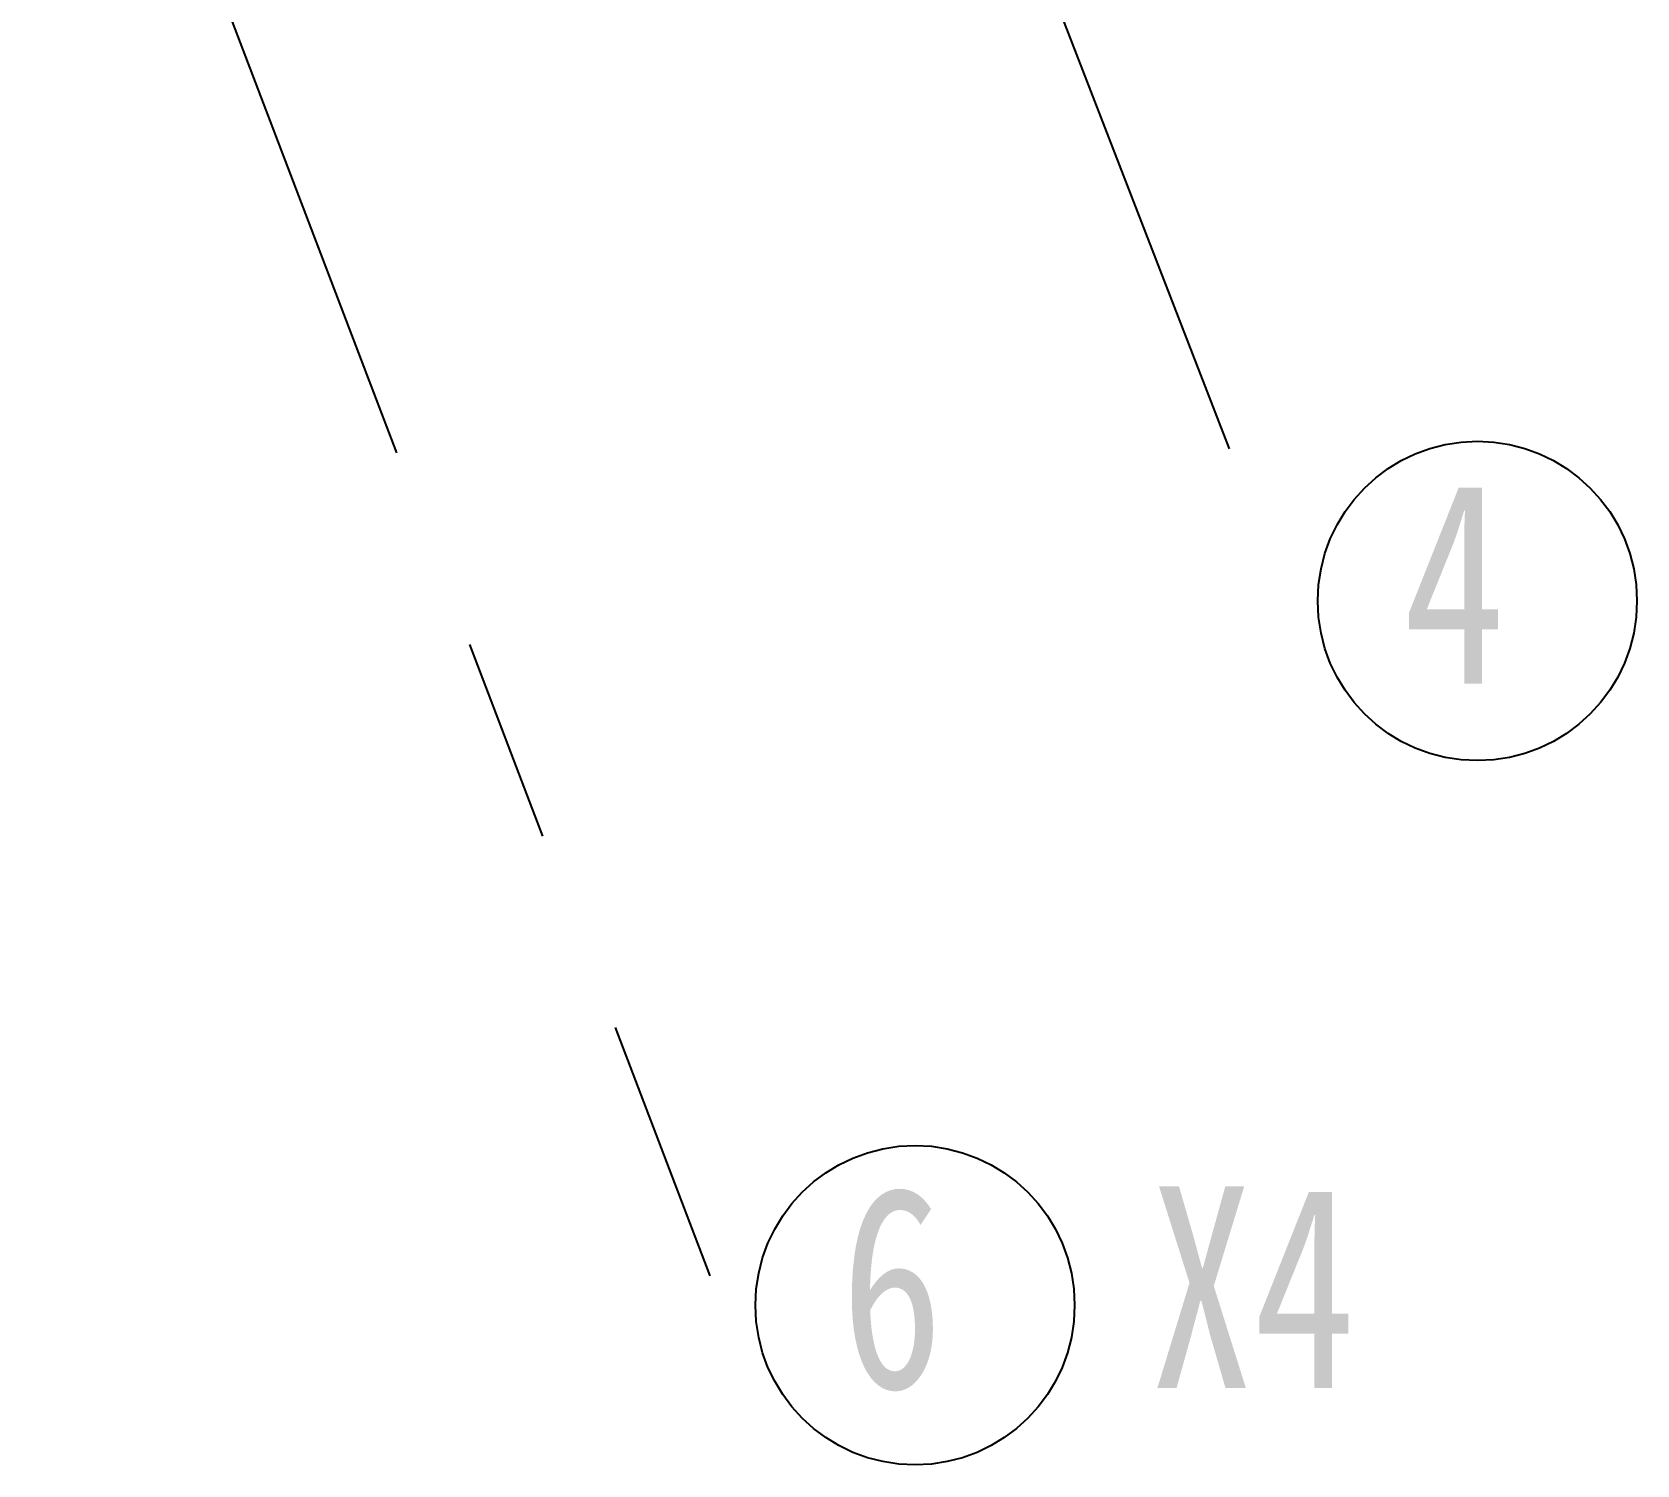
# Model space of a CAD drawing. Header units: millimetres. Extents: x 5 to 415, y 5 to 292.
# Drawn here: x 143.04 to 162.94, y 188.52 to 206.28 of the extents above; entities that cross this region are included whole.
import ezdxf

# ---------------------------------------------------------------- set-up
doc = ezdxf.new("R2010")
doc.units = ezdxf.units.MM
doc.linetypes.add('CENTERX2', pattern=[20.32, 12.7, -2.54, 2.54, -2.54])
doc.layers.add('CENTER_LINE', color=7, linetype='CENTERX2')
doc.styles.add('SLDTEXTSTYLE0', font='TXT', dxfattribs={"width": 0.75})
doc.dimstyles.new('SLDDIMSTYLE5', dxfattribs={"dimtxt": 0.18, "dimasz": 3.302, "dimexe": 0, "dimexo": 0.0625, "dimgap": 0, "dimtad": 0, "dimtih": 1, "dimtoh": 1, "dimdec": 0, "dimrnd": 1e-09, "dimzin": 0, "dimdsep": 46, "dimtxsty": 'Standard', "dimsah": 1, "dimcen": 0.09, "dimadec": 0, "dimazin": 0, "dimtfac": 3.302, "dimtdec": 0, "dimtofl": 0, "dimtmove": 0, "dimatfit": 3, "dimfxl": 1, "dimfrac": 2, "dimtolj": 1, "dimtzin": 0, "dimarcsym": 0})

# ---------------------------------------------------------------- blocks, each defined once
blk = doc.blocks.new('SW_NOTE_0_9')
at = {"layer": 'CENTER_LINE', "color": 0}
blk.add_circle((2.546, -0.364), 1.979, dxfattribs=at)
at = {"layer": 'CENTER_LINE', "color": 0, "char_height": 2.5, "attachment_point": 1, "style": 'SLDTEXTSTYLE0'}
for s, insert in [('6', (1.622, 1.109)), ('X4', (5.462, 1.109))]:
    blk.add_mtext(s, dxfattribs=dict(at, insert=insert))
blk = doc.blocks.new('SW_NOTE_0_12')
at = {"layer": 'CENTER_LINE', "color": 0}
blk.add_circle((2.488, -0.363), 1.979, dxfattribs=at)
at = {"layer": 'CENTER_LINE', "color": 0, "insert": (1.564, 1.11), "char_height": 2.5, "attachment_point": 1, "style": 'SLDTEXTSTYLE0'}
blk.add_mtext('4', dxfattribs=at)

msp = doc.modelspace()

# ---------------------------------------------------------------- block references
at = {"layer": 'CENTER_LINE'}
for name, p in [('SW_NOTE_0_12', (158.47, 199.593)), ('SW_NOTE_0_9', (151.439, 190.866))]:
    msp.add_blockref(name, p, dxfattribs=at)

# ---------------------------------------------------------------- leaders
for points in [[(143.036, 212.932), (151.439, 190.866)], [(153.29, 212.958), (158.47, 199.593)]]:
    msp.add_leader(points, dimstyle='SLDDIMSTYLE5', dxfattribs=at)

doc.saveas('drawing.dxf')
